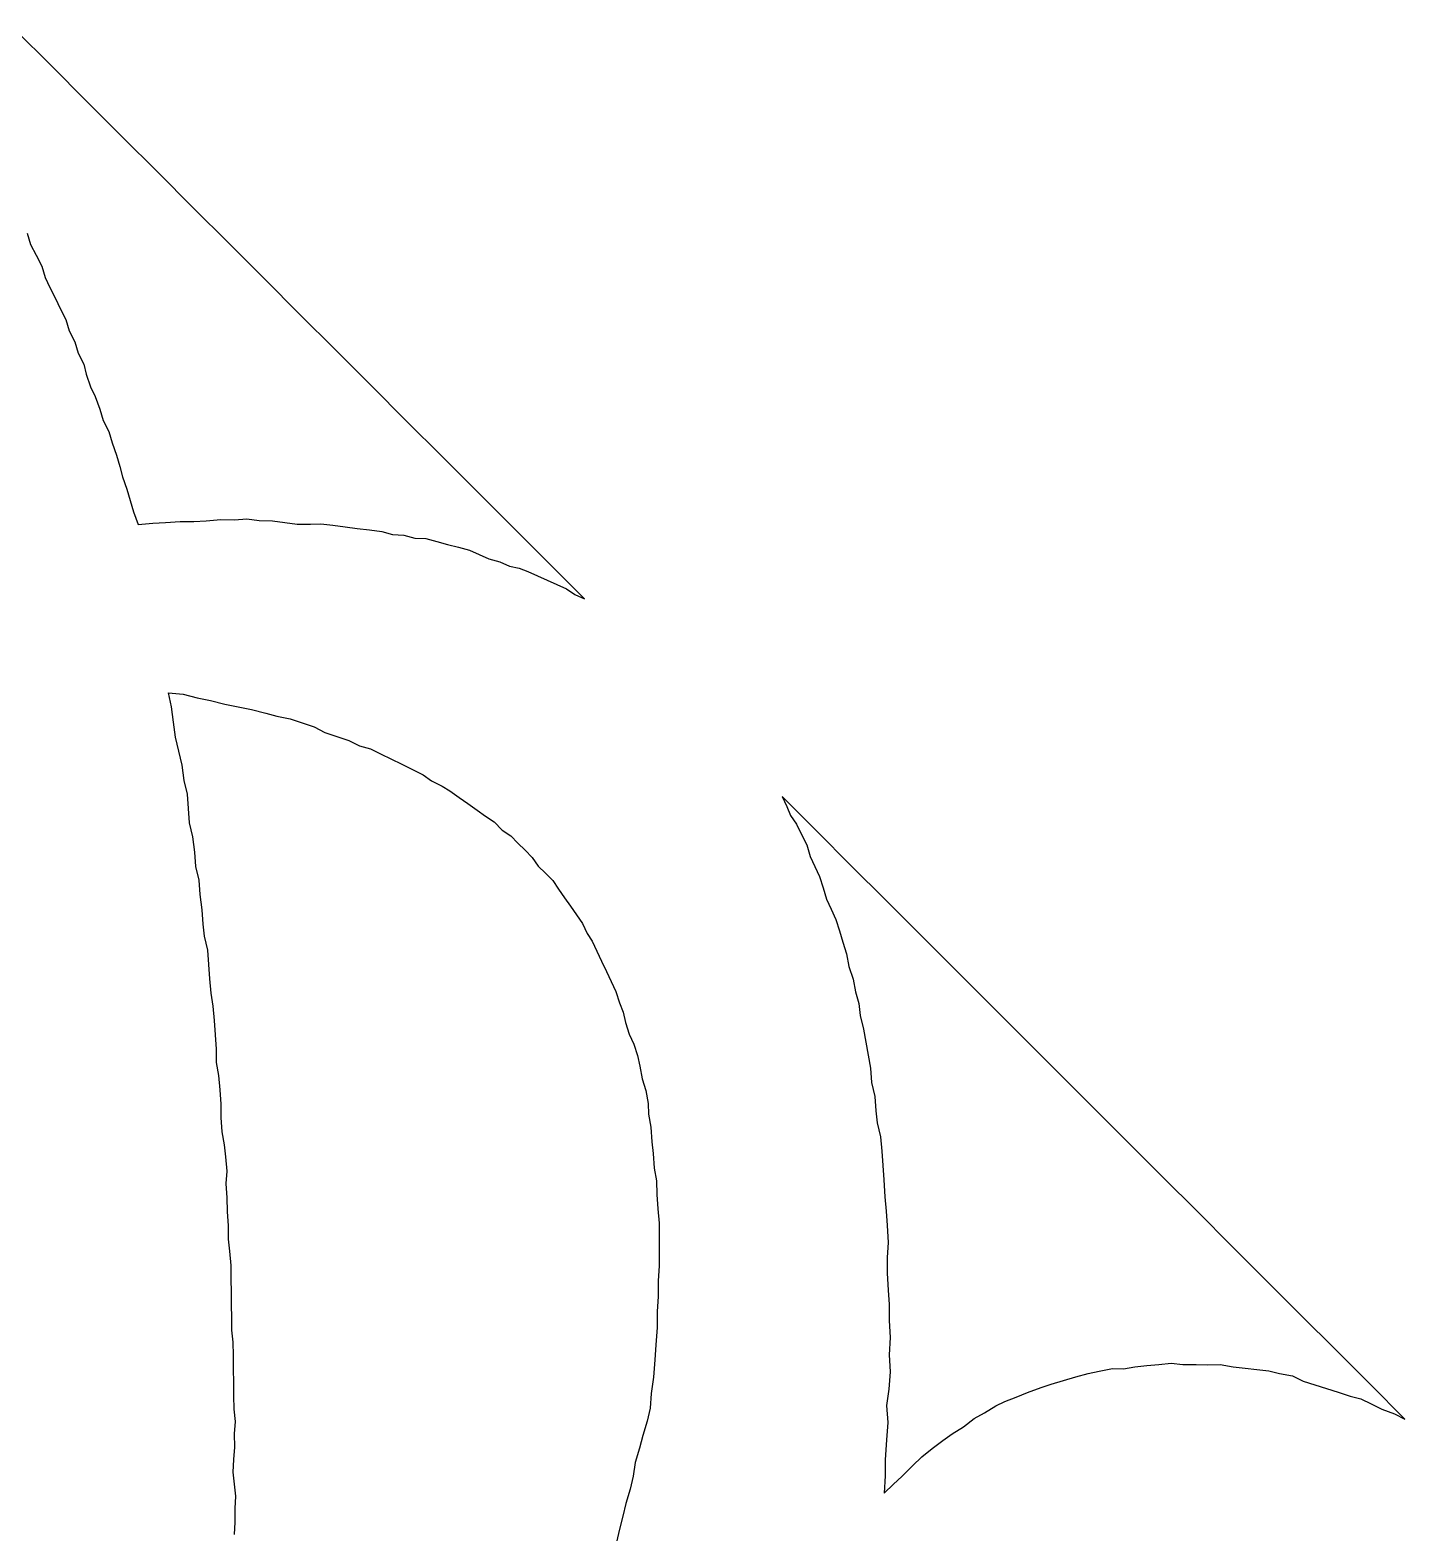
# Model space of a CAD drawing. Extents: x -550 to 550, y -550 to 550.
# Drawn here: x -287.81 to -264.33, y -331.58 to -305.91 of the extents above; entities that cross this region are included whole.
import ezdxf

# ---------------------------------------------------------------- set-up
doc = ezdxf.new("R2010")
doc.units = 0
doc.layers.add('LAYER_1', color=18, linetype='CONTINUOUS')

msp = doc.modelspace()

# ---------------------------------------------------------------- linework, layer by layer
at = {"layer": 'LAYER_1'}
for points in [[(-287.862, -309.375), (-287.805, -309.568), (-287.708, -309.755), (-287.612, -309.942), (-287.555, -310.136), (-287.476, -310.305), (-287.379, -310.493), (-287.3, -310.663), (-287.203, -310.85), (-287.146, -311.043), (-287.049, -311.231), (-286.992, -311.425), (-286.895, -311.612), (-286.855, -311.788), (-286.78, -312), (-286.7, -312.17), (-286.625, -312.381), (-286.567, -312.575), (-286.47, -312.763), (-286.412, -312.957), (-286.337, -313.169), (-286.279, -313.363), (-286.238, -313.54), (-286.163, -313.752), (-286.104, -313.946), (-286.046, -314.14), (-285.97, -314.352), (-285.717, -314.333), (-285.504, -314.32), (-285.251, -314.3), (-285.02, -314.304), (-284.807, -314.29), (-284.555, -314.27), (-284.324, -314.274), (-284.111, -314.26), (-283.902, -314.288), (-283.672, -314.291), (-283.463, -314.318), (-283.254, -314.346), (-283.024, -314.349), (-282.85, -314.341), (-282.642, -314.368), (-282.433, -314.395), (-282.225, -314.421), (-282.017, -314.448), (-281.809, -314.475), (-281.622, -314.525), (-281.431, -314.534), (-281.245, -314.585), (-281.054, -314.594), (-280.868, -314.644), (-280.682, -314.694), (-280.495, -314.744), (-280.309, -314.795), (-280.144, -314.869), (-279.979, -314.943), (-279.793, -314.993), (-279.628, -315.067), (-279.46, -315.099), (-279.313, -315.156), (-279.148, -315.23), (-278.983, -315.303), (-278.819, -315.377), (-278.654, -315.451), (-278.511, -315.549), (-278.347, -315.623), (-278.954, -315.015), (-279.562, -314.408), (-280.169, -313.801), (-280.776, -313.194), (-281.383, -312.586), (-281.991, -311.979), (-282.598, -311.372), (-283.205, -310.765), (-283.812, -310.157), (-284.42, -309.55), (-285.027, -308.943), (-285.634, -308.336), (-286.241, -307.728), (-286.849, -307.121), (-287.456, -306.514), (-288.063, -305.907)], [(-284.325, -331.609), (-284.31, -331.397), (-284.314, -331.167), (-284.299, -330.954), (-284.323, -330.749), (-284.347, -330.543), (-284.333, -330.331), (-284.318, -330.119), (-284.321, -329.889), (-284.306, -329.677), (-284.33, -329.471), (-284.332, -329.242), (-284.335, -329.012), (-284.338, -328.783), (-284.34, -328.553), (-284.343, -328.324), (-284.366, -328.119), (-284.369, -327.889), (-284.374, -327.702), (-284.376, -327.473), (-284.378, -327.244), (-284.38, -327.015), (-284.4, -326.769), (-284.423, -326.564), (-284.425, -326.335), (-284.445, -326.089), (-284.446, -325.86), (-284.466, -325.614), (-284.449, -325.403), (-284.469, -325.157), (-284.491, -324.953), (-284.531, -324.731), (-284.55, -324.486), (-284.552, -324.258), (-284.57, -324.012), (-284.589, -323.766), (-284.629, -323.545), (-284.63, -323.317), (-284.648, -323.072), (-284.667, -322.826), (-284.685, -322.581), (-284.724, -322.36), (-284.742, -322.115), (-284.76, -321.87), (-284.778, -321.625), (-284.835, -321.387), (-284.857, -321.184), (-284.874, -320.94), (-284.91, -320.677), (-284.927, -320.433), (-284.983, -320.195), (-285.001, -319.951), (-285.036, -319.689), (-285.092, -319.451), (-285.109, -319.207), (-285.126, -318.963), (-285.182, -318.726), (-285.216, -318.465), (-285.272, -318.227), (-285.328, -317.99), (-285.362, -317.729), (-285.396, -317.468), (-285.451, -317.231), (-285.202, -317.253), (-284.958, -317.316), (-284.731, -317.362), (-284.486, -317.425), (-284.259, -317.47), (-284.032, -317.516), (-283.788, -317.579), (-283.6, -317.63), (-283.374, -317.675), (-283.168, -317.744), (-282.963, -317.813), (-282.78, -317.906), (-282.575, -317.975), (-282.37, -318.043), (-282.186, -318.136), (-281.999, -318.187), (-281.816, -318.28), (-281.65, -318.355), (-281.467, -318.447), (-281.284, -318.54), (-281.1, -318.632), (-280.956, -318.731), (-280.773, -318.824), (-280.646, -318.905), (-280.484, -319.021), (-280.34, -319.12), (-280.178, -319.237), (-280.034, -319.335), (-279.89, -319.434), (-279.749, -319.575), (-279.605, -319.674), (-279.482, -319.796), (-279.359, -319.919), (-279.236, -320.042), (-279.134, -320.19), (-279.012, -320.313), (-278.888, -320.436), (-278.787, -320.583), (-278.685, -320.73), (-278.583, -320.877), (-278.481, -321.025), (-278.379, -321.172), (-278.298, -321.344), (-278.214, -321.474), (-278.133, -321.645), (-278.052, -321.817), (-277.971, -321.989), (-277.889, -322.161), (-277.808, -322.333), (-277.748, -322.529), (-277.685, -322.683), (-277.642, -322.862), (-277.582, -323.059), (-277.5, -323.231), (-277.44, -323.427), (-277.397, -323.606), (-277.357, -323.827), (-277.297, -324.024), (-277.257, -324.245), (-277.253, -324.431), (-277.213, -324.653), (-277.194, -324.899), (-277.171, -325.103), (-277.152, -325.349), (-277.112, -325.57), (-277.11, -325.799), (-277.091, -326.045), (-277.071, -326.292), (-277.069, -326.521), (-277.067, -326.75), (-277.068, -327.021), (-277.087, -327.275), (-277.088, -327.546), (-277.106, -327.8), (-277.106, -328.072), (-277.128, -328.368), (-277.146, -328.623), (-277.167, -328.919), (-277.205, -329.198), (-277.223, -329.453), (-277.276, -329.672), (-277.35, -329.916), (-277.403, -330.135), (-277.477, -330.379), (-277.512, -330.616), (-277.565, -330.835), (-277.639, -331.079), (-277.692, -331.299), (-277.744, -331.519), (-277.797, -331.738)]]:
    msp.add_lwpolyline(points, dxfattribs=at)
msp.add_lwpolyline([(-274.969, -319.001), (-274.889, -319.171), (-274.826, -319.324), (-274.725, -319.471), (-274.645, -319.641), (-274.548, -319.829), (-274.489, -320.025), (-274.409, -320.196), (-274.329, -320.367), (-274.269, -320.562), (-274.21, -320.757), (-274.13, -320.928), (-274.049, -321.1), (-273.99, -321.295), (-273.93, -321.491), (-273.871, -321.687), (-273.832, -321.907), (-273.755, -322.12), (-273.716, -322.341), (-273.656, -322.537), (-273.635, -322.74), (-273.578, -322.978), (-273.539, -323.199), (-273.5, -323.419), (-273.46, -323.64), (-273.441, -323.886), (-273.384, -324.124), (-273.366, -324.37), (-273.343, -324.574), (-273.286, -324.813), (-273.267, -325.059), (-273.248, -325.305), (-273.229, -325.551), (-273.212, -325.839), (-273.193, -326.086), (-273.173, -326.332), (-273.157, -326.621), (-273.175, -326.875), (-273.176, -327.147), (-273.159, -327.436), (-273.139, -327.683), (-273.139, -327.955), (-273.122, -328.244), (-273.143, -328.541), (-273.125, -328.831), (-273.146, -329.128), (-273.184, -329.408), (-273.166, -329.698), (-273.186, -329.995), (-273.209, -330.336), (-273.208, -330.609), (-273.228, -330.906), (-273.067, -330.75), (-272.926, -330.619), (-272.744, -330.438), (-272.583, -330.281), (-272.404, -330.142), (-272.225, -330.004), (-272.066, -329.89), (-271.87, -329.769), (-271.691, -329.63), (-271.515, -329.533), (-271.319, -329.412), (-271.164, -329.34), (-270.97, -329.261), (-270.777, -329.182), (-270.546, -329.096), (-270.373, -329.042), (-270.162, -328.98), (-269.952, -328.918), (-269.741, -328.857), (-269.551, -328.82), (-269.324, -328.775), (-269.137, -328.781), (-268.947, -328.743), (-268.74, -328.724), (-268.533, -328.704), (-268.326, -328.684), (-268.122, -328.707), (-267.897, -328.704), (-267.711, -328.709), (-267.487, -328.706), (-267.265, -328.746), (-267.062, -328.768), (-266.858, -328.79), (-266.655, -328.812), (-266.471, -328.859), (-266.251, -328.898), (-266.07, -328.988), (-265.87, -329.052), (-265.67, -329.116), (-265.469, -329.18), (-265.269, -329.244), (-265.087, -329.291), (-264.907, -329.38), (-264.727, -329.469), (-264.509, -329.55), (-264.331, -329.639), (-264.922, -329.048), (-265.513, -328.457), (-266.104, -327.866), (-266.695, -327.275), (-267.286, -326.684), (-267.877, -326.093), (-268.468, -325.502), (-269.059, -324.911), (-269.65, -324.32), (-270.241, -323.729), (-270.832, -323.138), (-271.423, -322.547), (-272.014, -321.956), (-272.605, -321.365), (-273.196, -320.774), (-273.787, -320.183), (-274.378, -319.592)], close=True, dxfattribs=at)

doc.saveas('drawing.dxf')
